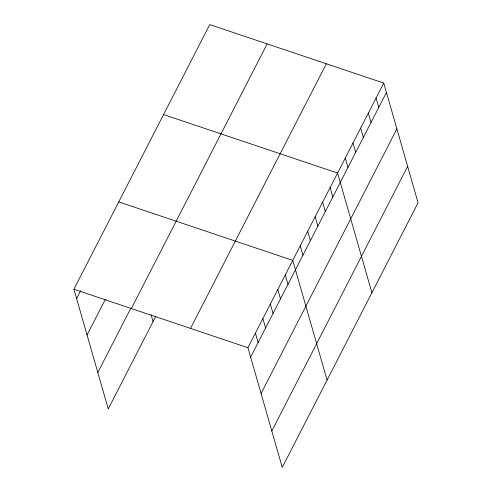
<?xml version="1.0" encoding="UTF-8"?>
<svg xmlns="http://www.w3.org/2000/svg" width="492" height="492" viewBox="0 0 492 492"><rect width="100%" height="100%" fill="white"/><g stroke="black" fill="none" stroke-linecap="round" stroke-linejoin="round"><path stroke-width="0.74" d="M155.78 316.301L108.246 408.926L73.923 289.235L209.74 24.6L383.754 83.074L418.077 202.766L282.26 467.4L247.937 347.709L383.754 83.074M76.617 298.626L80.694 290.686M87.053 335.027L105.393 299.302M97.81 372.53L130.743 308.355M131.352 308.533L267.162 43.899M190.515 328.416L326.331 63.776M250.631 357.1L386.448 92.465M261.067 393.502L396.884 128.867M271.824 431.004L407.64 166.364M163.559 114.575L337.58 173.049L371.897 292.74M118.744 201.905L292.758 260.379L327.082 380.07M73.923 289.235L247.937 347.709M376.06 98.068L378.754 107.465M368.36 113.068L371.054 122.459M360.667 128.061L363.36 137.452M352.973 143.061L355.661 152.452M345.273 158.055L347.967 167.446M330.107 187.606L332.801 196.997M322.641 202.163L325.329 211.554M315.169 216.714L317.863 226.105M307.697 231.271L310.39 240.662M300.231 245.828L302.924 255.219M285.292 274.936L287.98 284.327M277.82 289.493L280.514 298.884M270.348 304.044L273.042 313.435M262.882 318.601L265.575 327.992M255.41 333.158L258.103 342.549M151.056 314.597L153.061 321.596"/></g></svg>
